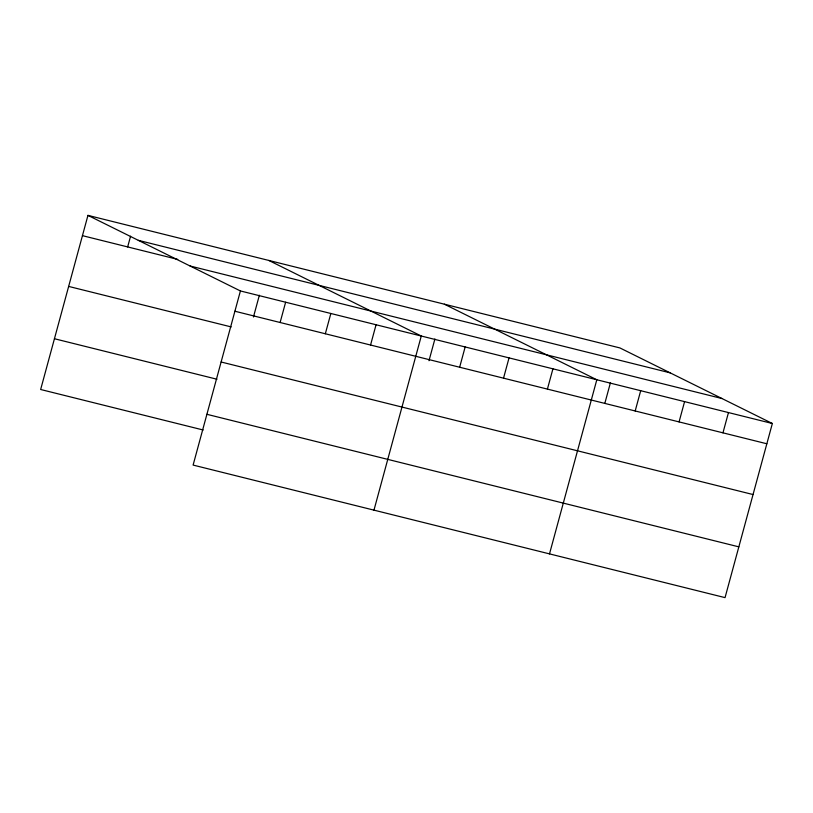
<?xml version="1.0" encoding="UTF-8"?>
<svg xmlns="http://www.w3.org/2000/svg" width="813" height="813" viewBox="0 0 813 813"><rect width="100%" height="100%" fill="white"/><g stroke="black" fill="none" stroke-linecap="round" stroke-linejoin="round"><path stroke-width="1.22" d="M87.956 215.374L240.414 290.952L193.108 465.077L725.044 597.626L772.35 423.502L619.892 347.923L87.956 215.374L40.65 389.498L203.179 429.996M127.661 246.918L130.578 236.187M253.453 316.989L259.367 295.231M280.119 322.497L285.627 302.223M325.332 333.767L330.85 313.483M370.555 345.027L376.063 324.753M373.97 510.147L421.276 336.023L268.818 260.445M428.99 360.728L434.904 338.97M459.65 367.232L465.158 346.958M503.532 378.167L509.04 357.893M547.413 389.102L552.931 368.828M549.507 553.887L596.813 379.762L444.355 304.184M604.862 403.258L610.441 382.71M635.187 410.971L640.695 390.697M679.068 421.906L684.576 401.632M722.96 432.841L728.468 412.567M138.271 240.323L670.207 372.862M82.448 235.658L177.762 259.408M190.11 266.014L722.035 398.553M240.414 290.952L772.35 423.502M234.906 311.237L766.842 443.776M68.658 286.42L231.187 326.917M221.116 361.998L753.051 494.548M54.441 338.736L216.969 379.234M206.898 414.305L738.834 546.854"/></g></svg>
